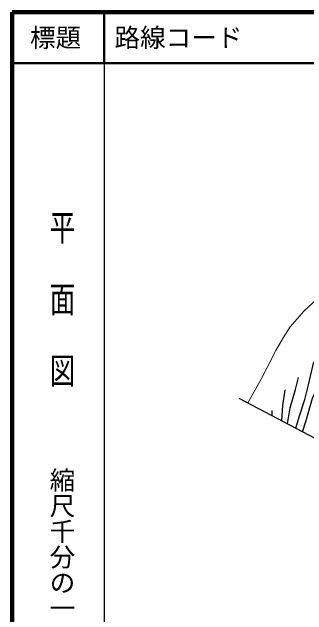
# Model space of a CAD drawing. Units: millimetres at full size, sheet at 1:1000; details may follow other scales. Extents: x 40000 to 2497605, y 20000 to 1622130.
# Drawn here: x 40000 to 97594, y 262159 to 380000 of the extents above; entities that cross this region are included whole.
import ezdxf
from ezdxf.enums import TextEntityAlignment as Align

# ---------------------------------------------------------------- set-up
doc = ezdxf.new("R2010")
doc.units = ezdxf.units.MM
doc.header["$LTSCALE"] = 1000
for name, color, linetype, lineweight in [('M-BGD', 7, 'Continuous', 25), ('M-BMK-OTRS', 5, 'Continuous', 25), ('M-STR-HTXT', 7, 'Continuous', 13), ('M-TTL', 2, 'Continuous', 140), ('M-TTL-BAND', 7, 'Continuous', 25), ('M-TTL-LINE', 7, 'Continuous', 50)]:
    doc.layers.add(name, color=color, linetype=linetype, lineweight=lineweight)
doc.layers.add('M-TTL-TXT', color=7, linetype='Continuous')
doc.styles.add('@ＭＳ ゴシック', font='')
doc.styles.add('ＭＳ ゴシック', font='')
doc.styles.get('@ＭＳ ゴシック').set_extended_font_data('@MS Gothic')
doc.styles.get('ＭＳ ゴシック').set_extended_font_data('MS Gothic')

msp = doc.modelspace()

# ---------------------------------------------------------------- linework, layer by layer
at = {"layer": 'M-BGD'}
msp.add_line((90786, 301107), (90795, 302138), dxfattribs=at)
for points in [[(95401, 298656), (96172, 301065), (97157, 304266), (97893, 307106), (98948, 311607)], [(93769, 299523), (94312, 302661), (95339, 306193), (95965, 308560)], [(96751, 297939), (97453, 300186), (98660, 304525), (99487, 306200), (100754, 307734)], [(92698, 300091), (92902, 303113), (93319, 306158)]]:
    msp.add_lwpolyline(points, dxfattribs=at)
at = {"layer": 'M-BMK-OTRS'}
msp.add_line((84305, 304548), (122565, 284232), dxfattribs=at)
at = {"layer": 'M-STR-HTXT'}
msp.add_lwpolyline([(86070, 303611), (88630, 308257), (89845, 310530), (91491, 313861), (92981, 316291), (94343, 318498), (97030, 321621), (100254, 324543), (103347, 327117), (107126, 329066), (110974, 330494), (114816, 331535), (118113, 332186), (122525, 332712), (125962, 332787), (128962, 332729), (133016, 332367), (136572, 331769), (140507, 330858), (146425, 328847), (155877, 325672)], dxfattribs=at)
at = {"layer": 'M-TTL'}
for p, q in [((40000, 380000), (40000, 20000)), ((680000, 380000), (40000, 380000))]:
    msp.add_line(p, q, dxfattribs=at)
at = {"layer": 'M-TTL-BAND'}
msp.add_line((58000, 370000), (58000, 20000), dxfattribs=at)
at = {"layer": 'M-TTL-LINE'}
for p, q in [((58000, 380000), (58000, 370000)), ((40000, 370000), (680000, 370000))]:
    msp.add_line(p, q, dxfattribs=at)

# ---------------------------------------------------------------- texts
at = {"layer": 'M-TTL-BAND', "style": '@ＭＳ ゴシック', "width": 1.4}
msp.add_text('平  面  図', height=3666, rotation=270, dxfattribs=at).set_placement((49777, 306475), align=Align.MIDDLE_RIGHT)
at = {"layer": 'M-TTL-BAND', "style": '@ＭＳ ゴシック'}
msp.add_text('縮尺千分の一', height=3666, rotation=270, dxfattribs=at).set_placement((49777, 261030), align=Align.MIDDLE_RIGHT)
at = {"layer": 'M-TTL-TXT', "style": 'ＭＳ ゴシック'}
msp.add_text('標題', height=3666, dxfattribs=at).set_placement((48500, 375000), align=Align.MIDDLE_CENTER)
msp.add_text('路線コード', height=3666, dxfattribs=at).set_placement((60000, 375000), align=Align.MIDDLE_LEFT)

doc.saveas('drawing.dxf')
